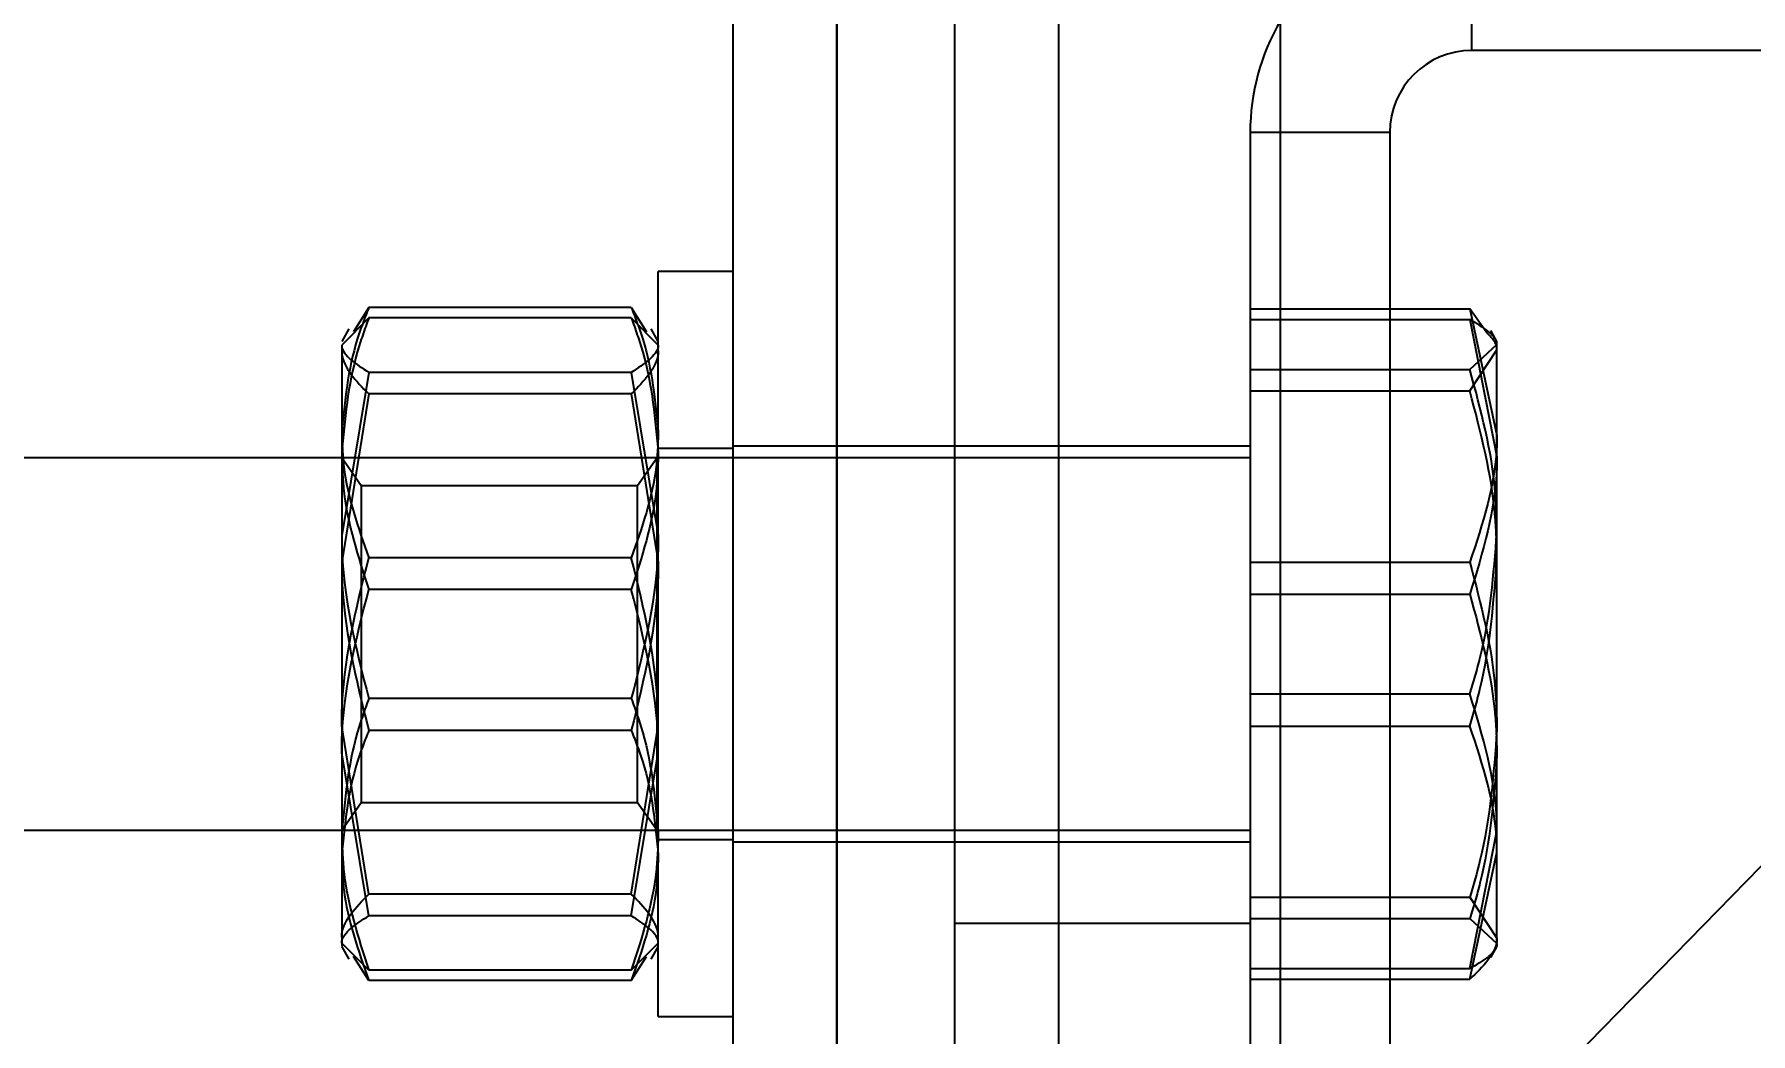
# Model space of a CAD drawing. Header units: metres. Extents: x 0 to 21025, y 0 to 14850.
# Drawn here: x 8867.15 to 8904.01, y 13103.96 to 13125.43 of the extents above; entities that cross this region are included whole.
import ezdxf

# ---------------------------------------------------------------- set-up
doc = ezdxf.new("R2010")
doc.units = ezdxf.units.M
doc.header["$LTSCALE"] = 25
doc.linetypes.add('HIDDEN2', pattern=[4.7625, 3.175, -1.5875])
for name, color, linetype in [('18_COTAS', 7, 'Continuous'), ('SL4', 4, 'Continuous'), ('ST1', 7, 'HIDDEN2')]:
    doc.layers.add(name, color=color, linetype=linetype)
doc.styles.add('ROMANS', font='ROMANS.SHX')
doc.dimstyles.new('25___1-25', dxfattribs={"dimscale": 25, "dimtxt": 2.5, "dimasz": 2, "dimexe": 1.5, "dimexo": 1, "dimgap": 0.5, "dimtad": 1, "dimzin": 12, "dimtxsty": 'ROMANS', "dimcen": 0, "dimclrd": 256, "dimclre": 256, "dimclrt": 3, "dimazin": 3, "dimtfac": 1, "dimtmove": 0, "dimatfit": 0, "dimfxl": 1, "dimlwd": -1, "dimlwe": -1, "dimarcsym": 0})

# ---------------------------------------------------------------- blocks, each defined once
blk = doc.blocks.new('*D14')
at = {"layer": '18_COTAS', "transparency": 16777216}
for p, q in [((8767.149, 13416.484), (9534.934, 13416.484)), ((9497.434, 11742.681), (9497.434, 13366.484)), ((8955.399, 11692.681), (9534.934, 11692.681))]:
    blk.add_line(p, q, dxfattribs=at)
for points in [[(9489.1, 13366.484), (9505.767, 13366.484), (9497.434, 13416.484)], [(9489.1, 11742.681), (9505.767, 11742.681), (9497.434, 11692.681)]]:
    blk.add_solid(points, dxfattribs=at)
at = {"layer": 'Defpoints', "color": 0, "transparency": 16777216}
for p in [(8742.149, 13416.484), (9497.434, 13416.484), (8930.399, 11692.681)]:
    blk.add_point(p, dxfattribs=at)
at = {"layer": '18_COTAS', "color": 3, "transparency": 16777216, "insert": (9447.731, 12554.582), "char_height": 62.5, "attachment_point": 5, "rotation": 90, "style": 'ROMANS'}
blk.add_mtext('1723,8', dxfattribs=at)

msp = doc.modelspace()

# ---------------------------------------------------------------- linework, layer by layer
at = {"layer": 'SL4'}
for p, q in [((8884.386, 13042.681), (8884.386, 13286.681)), ((8893.911, 13286.681), (8893.911, 13042.681)), ((8898.026, 13125.081), (8898.026, 13128.081)), ((8921.439, 13125.172), (8896.017, 13099.15)), ((8905.014, 13125.081), (8898.026, 13125.081)), ((8896.264, 13123.319), (8893.911, 13123.319)), ((8896.264, 13123.319), (8896.264, 13119.53)), ((8893.911, 13119.53), (8897.983, 13119.53)), ((8897.983, 13119.53), (8898.564, 13116.811)), ((8898.345, 13119.017), (8897.983, 13119.53)), ((8898.564, 13118.831), (8898.429, 13119.065)), ((8898.564, 13116.811), (8898.564, 13118.831)), ((8898.564, 13110.492), (8898.564, 13116.811)), ((8893.911, 13114.091), (8897.983, 13114.091)), ((8898.564, 13106.012), (8898.564, 13110.492)), ((8893.911, 13106.892), (8897.983, 13106.892)), ((8897.983, 13106.892), (8898.564, 13106.012)), ((8898.564, 13105.831), (8898.564, 13106.012)), ((8898.429, 13105.597), (8898.564, 13105.831)), ((8893.911, 13105.132), (8897.983, 13105.132)), ((8896.264, 13105.132), (8896.264, 13101.089))]:
    msp.add_line(p, q, dxfattribs=at)
msp.add_arc((8898.026, 13123.319), 1.762, 90, 180, dxfattribs=at)
for points, knots in [([(8898.564, 13116.811), (8898.563, 13116.746), (8898.555, 13115.828), (8898.258, 13114.928), (8897.983, 13114.091)], [0, 0, 0, 0, 0.0702148, 1, 1, 1, 1]), ([(8897.983, 13114.091), (8898.218, 13113.191), (8898.528, 13112.004), (8898.557, 13110.786), (8898.564, 13110.492)], [0, 0, 0, 0, 0.758149, 1, 1, 1, 1]), ([(8898.564, 13110.492), (8898.493, 13109.546), (8898.401, 13108.327), (8898.059, 13107.155), (8897.983, 13106.892)], [0, 0, 0, 0, 0.776287, 1, 1, 1, 1]), ([(8898.564, 13106.012), (8898.563, 13105.992), (8898.555, 13105.694), (8898.258, 13105.403), (8897.983, 13105.132)], [0, 0, 0, 0, 0.070215, 1, 1, 1, 1])]:
    msp.add_open_spline(points, degree=3, knots=knots, dxfattribs=at)
at = {"layer": 'ST1'}
for p, q in [((8884.386, 13286.681), (8884.386, 13042.681)), ((8889.149, 13286.681), (8889.149, 13042.681)), ((8882.151, 13277.156), (8882.151, 13055.444)), ((8886.914, 13277.156), (8886.914, 13055.444)), ((8893.264, 13123.319), (8893.264, 13106.331)), ((8893.911, 13123.319), (8893.264, 13123.319)), ((8880.551, 13110.067), (8880.551, 13120.331)), ((8882.151, 13120.331), (8880.551, 13120.331)), ((8874.332, 13119.557), (8874.007, 13119.039)), ((8879.971, 13119.557), (8874.332, 13119.557)), ((8879.971, 13119.557), (8880.295, 13119.039)), ((8893.264, 13119.53), (8893.911, 13119.53)), ((8896.264, 13119.53), (8896.264, 13105.132)), ((8874.332, 13119.336), (8873.751, 13118.752)), ((8879.971, 13119.336), (8874.332, 13119.336)), ((8879.971, 13119.336), (8880.551, 13118.752)), ((8893.264, 13119.301), (8897.983, 13119.301)), ((8897.983, 13119.301), (8898.564, 13116.352)), ((8873.905, 13119.098), (8873.751, 13118.831)), ((8880.551, 13118.831), (8880.397, 13119.098)), ((8873.751, 13118.752), (8873.751, 13114.665)), ((8897.983, 13118.228), (8898.564, 13118.765)), ((8897.983, 13117.77), (8898.564, 13118.65)), ((8874.332, 13118.167), (8873.751, 13114.665)), ((8879.971, 13118.167), (8874.332, 13118.167)), ((8879.971, 13118.167), (8880.551, 13114.665)), ((8893.264, 13118.228), (8897.983, 13118.228)), ((8874.332, 13117.702), (8873.751, 13114.089)), ((8879.971, 13117.702), (8874.332, 13117.702)), ((8879.971, 13117.702), (8880.551, 13114.089)), ((8893.264, 13117.77), (8897.983, 13117.77)), ((8886.914, 13116.581), (8882.151, 13116.581)), ((8893.264, 13116.581), (8886.914, 13116.581)), ((8893.264, 13116.331), (8863.954, 13116.331)), ((8874.171, 13115.731), (8873.751, 13116.331)), ((8880.526, 13116.331), (8880.106, 13115.731)), ((8880.526, 13108.331), (8880.526, 13116.331)), ((8880.551, 13116.331), (8880.526, 13116.331)), ((8882.151, 13116.531), (8880.551, 13116.531)), ((8874.171, 13115.731), (8874.171, 13108.931)), ((8880.106, 13115.731), (8874.171, 13115.731)), ((8880.106, 13110.193), (8880.106, 13115.731)), ((8873.751, 13114.665), (8873.751, 13108.244)), ((8879.971, 13114.186), (8874.332, 13114.186)), ((8893.264, 13114.091), (8893.911, 13114.091)), ((8879.971, 13113.5), (8874.332, 13113.5)), ((8893.264, 13113.403), (8897.983, 13113.403)), ((8879.971, 13111.162), (8874.332, 13111.162)), ((8893.264, 13111.259), (8897.983, 13111.259)), ((8874.332, 13106.96), (8873.751, 13110.573)), ((8879.971, 13110.476), (8874.332, 13110.476)), ((8879.971, 13106.96), (8880.551, 13110.573)), ((8893.264, 13110.571), (8897.983, 13110.571)), ((8874.332, 13106.495), (8873.751, 13109.998)), ((8879.971, 13106.495), (8880.551, 13109.998)), ((8880.106, 13108.931), (8880.106, 13110.193)), ((8880.551, 13104.331), (8880.551, 13110.067)), ((8873.751, 13108.331), (8874.171, 13108.931)), ((8874.171, 13108.931), (8880.106, 13108.931)), ((8880.106, 13108.931), (8880.526, 13108.331)), ((8863.954, 13108.331), (8893.264, 13108.331)), ((8873.751, 13108.244), (8873.751, 13105.833)), ((8880.551, 13108.131), (8882.151, 13108.131)), ((8897.983, 13105.362), (8898.564, 13108.31)), ((8882.151, 13108.081), (8886.914, 13108.081)), ((8886.914, 13108.081), (8893.264, 13108.081)), ((8897.983, 13105.132), (8898.564, 13107.852)), ((8879.971, 13106.96), (8874.332, 13106.96)), ((8893.264, 13106.892), (8893.911, 13106.892)), ((8879.971, 13106.495), (8874.332, 13106.495)), ((8893.264, 13106.331), (8886.914, 13106.331)), ((8893.264, 13106.434), (8897.983, 13106.434)), ((8893.264, 13106.331), (8893.264, 13101.089)), ((8897.983, 13106.434), (8898.564, 13105.898)), ((8874.332, 13105.326), (8873.751, 13105.911)), ((8879.971, 13105.326), (8880.551, 13105.911)), ((8873.751, 13105.831), (8873.905, 13105.564)), ((8874.332, 13105.105), (8874.007, 13105.623)), ((8879.971, 13105.105), (8880.295, 13105.623)), ((8880.397, 13105.564), (8880.551, 13105.831)), ((8879.971, 13105.326), (8874.332, 13105.326)), ((8893.264, 13105.362), (8897.983, 13105.362)), ((8879.971, 13105.105), (8874.332, 13105.105)), ((8893.264, 13105.132), (8893.911, 13105.132)), ((8880.551, 13104.331), (8882.151, 13104.331))]:
    msp.add_line(p, q, dxfattribs=at)
msp.add_arc((8898.026, 13123.319), 4.762, 149.7735, 180, dxfattribs=at)
for points, knots in [([(8874.332, 13119.557), (8874.244, 13119.332), (8873.904, 13118.456), (8873.816, 13117.547), (8873.751, 13116.872)], [0, 0, 0, 0, 0.257551, 1, 1, 1, 1]), ([(8879.971, 13119.557), (8880.058, 13119.332), (8880.398, 13118.456), (8880.486, 13117.547), (8880.551, 13116.872)], [0, 0, 0, 0, 0.257551, 1, 1, 1, 1]), ([(8874.332, 13119.336), (8874.244, 13119.091), (8873.904, 13118.14), (8873.816, 13117.152), (8873.751, 13116.418)], [0, 0, 0, 0, 0.257551, 1, 1, 1, 1]), ([(8879.971, 13119.336), (8880.058, 13119.091), (8880.398, 13118.14), (8880.486, 13117.152), (8880.551, 13116.418)], [0, 0, 0, 0, 0.257551, 1, 1, 1, 1]), ([(8898.564, 13118.765), (8898.563, 13118.777), (8898.555, 13118.958), (8898.258, 13119.136), (8897.983, 13119.301)], [0, 0, 0, 0, 0.0702148, 1, 1, 1, 1]), ([(8898.564, 13118.65), (8898.564, 13118.671), (8898.564, 13118.795), (8898.445, 13118.916), (8898.345, 13119.017)], [0, 0, 0, 0, 0.168569, 1, 1, 1, 1]), ([(8873.751, 13118.752), (8873.752, 13118.738), (8873.76, 13118.541), (8874.056, 13118.347), (8874.332, 13118.167)], [0, 0, 0, 0, 0.070215, 1, 1, 1, 1]), ([(8873.751, 13118.63), (8873.752, 13118.608), (8873.76, 13118.294), (8874.056, 13117.987), (8874.332, 13117.702)], [0, 0, 0, 0, 0.070215, 1, 1, 1, 1]), ([(8880.551, 13118.752), (8880.55, 13118.738), (8880.542, 13118.541), (8880.246, 13118.347), (8879.971, 13118.167)], [0, 0, 0, 0, 0.070215, 1, 1, 1, 1]), ([(8880.551, 13118.63), (8880.55, 13118.608), (8880.542, 13118.294), (8880.246, 13117.987), (8879.971, 13117.702)], [0, 0, 0, 0, 0.070215, 1, 1, 1, 1]), ([(8898.564, 13114.744), (8898.557, 13115.029), (8898.528, 13116.208), (8898.218, 13117.357), (8897.983, 13118.228)], [0, 0, 0, 0, 0.241851, 1, 1, 1, 1]), ([(8898.564, 13114.171), (8898.557, 13114.465), (8898.528, 13115.683), (8898.218, 13116.87), (8897.983, 13117.77)], [0, 0, 0, 0, 0.241851, 1, 1, 1, 1]), ([(8873.751, 13116.872), (8873.76, 13116.627), (8873.792, 13115.719), (8874.104, 13114.834), (8874.332, 13114.186)], [0, 0, 0, 0, 0.268634, 1, 1, 1, 1]), ([(8880.551, 13116.872), (8880.542, 13116.627), (8880.51, 13115.719), (8880.199, 13114.834), (8879.971, 13114.186)], [0, 0, 0, 0, 0.268634, 1, 1, 1, 1]), ([(8873.751, 13116.418), (8873.76, 13116.153), (8873.792, 13115.165), (8874.104, 13114.204), (8874.332, 13113.5)], [0, 0, 0, 0, 0.268634, 1, 1, 1, 1]), ([(8880.551, 13116.418), (8880.542, 13116.153), (8880.51, 13115.165), (8880.199, 13114.204), (8879.971, 13113.5)], [0, 0, 0, 0, 0.268634, 1, 1, 1, 1]), ([(8898.564, 13116.352), (8898.563, 13116.282), (8898.555, 13115.286), (8898.258, 13114.311), (8897.983, 13113.403)], [0, 0, 0, 0, 0.0702148, 1, 1, 1, 1]), ([(8897.983, 13111.259), (8898.059, 13111.513), (8898.401, 13112.648), (8898.493, 13113.828), (8898.564, 13114.744)], [0, 0, 0, 0, 0.223713, 1, 1, 1, 1]), ([(8873.751, 13114.665), (8873.752, 13114.582), (8873.76, 13113.399), (8874.056, 13112.24), (8874.332, 13111.162)], [0, 0, 0, 0, 0.070215, 1, 1, 1, 1]), ([(8880.551, 13114.665), (8880.55, 13114.582), (8880.542, 13113.399), (8880.246, 13112.24), (8879.971, 13111.162)], [0, 0, 0, 0, 0.0702148, 1, 1, 1, 1]), ([(8873.751, 13110.573), (8873.752, 13110.659), (8873.76, 13111.879), (8874.056, 13113.075), (8874.332, 13114.186)], [0, 0, 0, 0, 0.070215, 1, 1, 1, 1]), ([(8873.751, 13114.089), (8873.752, 13114.003), (8873.76, 13112.783), (8874.056, 13111.588), (8874.332, 13110.476)], [0, 0, 0, 0, 0.0702148, 1, 1, 1, 1]), ([(8880.551, 13110.573), (8880.55, 13110.659), (8880.542, 13111.879), (8880.246, 13113.075), (8879.971, 13114.186)], [0, 0, 0, 0, 0.0702148, 1, 1, 1, 1]), ([(8880.551, 13114.089), (8880.55, 13114.003), (8880.542, 13112.783), (8880.246, 13111.588), (8879.971, 13110.476)], [0, 0, 0, 0, 0.070215, 1, 1, 1, 1]), ([(8897.983, 13110.571), (8898.059, 13110.833), (8898.401, 13112.006), (8898.493, 13113.225), (8898.564, 13114.171)], [0, 0, 0, 0, 0.2237133, 1, 1, 1, 1]), ([(8873.751, 13109.998), (8873.752, 13110.081), (8873.76, 13111.264), (8874.056, 13112.423), (8874.332, 13113.5)], [0, 0, 0, 0, 0.070215, 1, 1, 1, 1]), ([(8880.551, 13109.998), (8880.55, 13110.081), (8880.542, 13111.264), (8880.246, 13112.423), (8879.971, 13113.5)], [0, 0, 0, 0, 0.0702148, 1, 1, 1, 1]), ([(8897.983, 13113.403), (8898.218, 13112.532), (8898.528, 13111.383), (8898.557, 13110.204), (8898.564, 13109.919)], [0, 0, 0, 0, 0.7581486, 1, 1, 1, 1]), ([(8874.332, 13111.162), (8874.244, 13110.917), (8873.904, 13109.966), (8873.816, 13108.978), (8873.751, 13108.244)], [0, 0, 0, 0, 0.257551, 1, 1, 1, 1]), ([(8879.971, 13111.162), (8880.058, 13110.917), (8880.398, 13109.966), (8880.486, 13108.978), (8880.551, 13108.244)], [0, 0, 0, 0, 0.2575513, 1, 1, 1, 1]), ([(8898.564, 13108.31), (8898.563, 13108.38), (8898.555, 13109.376), (8898.258, 13110.352), (8897.983, 13111.259)], [0, 0, 0, 0, 0.070215, 1, 1, 1, 1]), ([(8874.332, 13110.476), (8874.244, 13110.251), (8873.904, 13109.375), (8873.816, 13108.466), (8873.751, 13107.791)], [0, 0, 0, 0, 0.257551, 1, 1, 1, 1]), ([(8879.971, 13110.476), (8880.058, 13110.251), (8880.398, 13109.375), (8880.486, 13108.466), (8880.551, 13107.791)], [0, 0, 0, 0, 0.2575513, 1, 1, 1, 1]), ([(8898.564, 13107.852), (8898.563, 13107.916), (8898.555, 13108.835), (8898.258, 13109.735), (8897.983, 13110.571)], [0, 0, 0, 0, 0.070215, 1, 1, 1, 1]), ([(8898.564, 13109.919), (8898.493, 13109.003), (8898.401, 13107.823), (8898.059, 13106.688), (8897.983, 13106.434)], [0, 0, 0, 0, 0.776287, 1, 1, 1, 1]), ([(8873.751, 13108.244), (8873.76, 13107.979), (8873.792, 13106.991), (8874.104, 13106.029), (8874.332, 13105.326)], [0, 0, 0, 0, 0.2686336, 1, 1, 1, 1]), ([(8880.551, 13108.244), (8880.542, 13107.979), (8880.51, 13106.991), (8880.199, 13106.029), (8879.971, 13105.326)], [0, 0, 0, 0, 0.2686336, 1, 1, 1, 1]), ([(8873.751, 13107.791), (8873.76, 13107.547), (8873.792, 13106.638), (8874.104, 13105.753), (8874.332, 13105.105)], [0, 0, 0, 0, 0.268634, 1, 1, 1, 1]), ([(8880.551, 13107.791), (8880.542, 13107.547), (8880.51, 13106.638), (8880.199, 13105.753), (8879.971, 13105.105)], [0, 0, 0, 0, 0.2686336, 1, 1, 1, 1]), ([(8873.751, 13106.033), (8873.752, 13106.055), (8873.76, 13106.368), (8874.056, 13106.675), (8874.332, 13106.96)], [0, 0, 0, 0, 0.0702148, 1, 1, 1, 1]), ([(8880.551, 13106.033), (8880.55, 13106.055), (8880.542, 13106.368), (8880.246, 13106.675), (8879.971, 13106.96)], [0, 0, 0, 0, 0.070215, 1, 1, 1, 1]), ([(8873.751, 13105.911), (8873.752, 13105.924), (8873.76, 13106.122), (8874.056, 13106.315), (8874.332, 13106.495)], [0, 0, 0, 0, 0.0702148, 1, 1, 1, 1]), ([(8880.551, 13105.911), (8880.55, 13105.924), (8880.542, 13106.122), (8880.246, 13106.315), (8879.971, 13106.495)], [0, 0, 0, 0, 0.070215, 1, 1, 1, 1]), ([(8898.564, 13105.898), (8898.563, 13105.885), (8898.555, 13105.704), (8898.258, 13105.527), (8897.983, 13105.362)], [0, 0, 0, 0, 0.070215, 1, 1, 1, 1])]:
    msp.add_open_spline(points, degree=3, knots=knots, dxfattribs=at)

# ---------------------------------------------------------------- dimensions: what is measured, and where the dimension line sits
at = {"layer": '18_COTAS'}
dim = msp.add_linear_dim(base=(9497.434, 13416.484), p1=(8930.399, 11692.681), p2=(8742.149, 13416.484), angle=90, dimstyle='25___1-25', dxfattribs=at)
dim.commit()
dim.dimension.update_dxf_attribs({"geometry": '*D14', "text_midpoint": (9447.731, 12554.582)})

doc.saveas('drawing.dxf')
